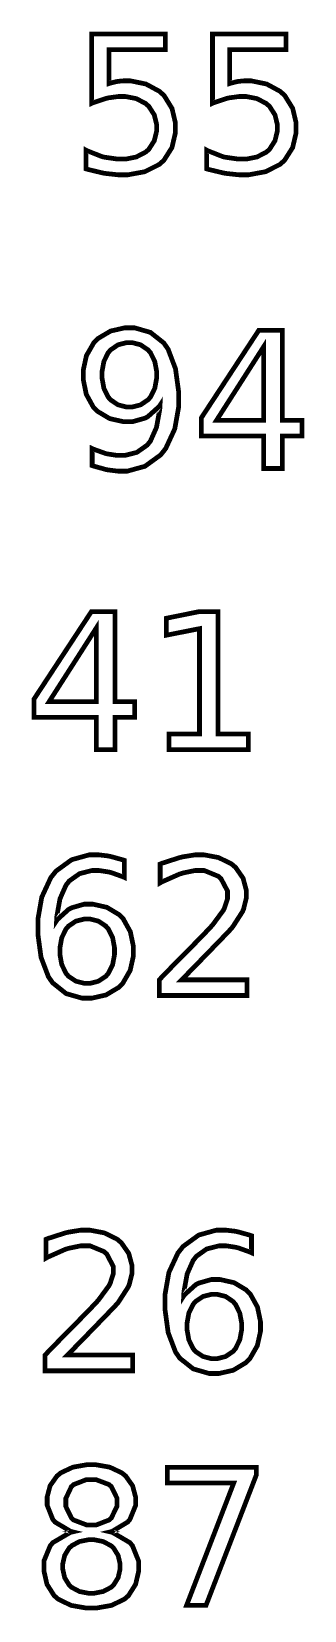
# Model space of a CAD drawing. Extents: x 0.2 to 50.1, y 1.6 to 26.7.
# Drawn here: x 5.49 to 6.09, y 9.288 to 12.759 of the extents above; entities that cross this region are included whole.
import ezdxf

# ---------------------------------------------------------------- set-up
doc = ezdxf.new("R2010")
doc.units = 0
doc.layers.get('0').update_dxf_attribs({"linetype": 'CONTINUOUS'})

msp = doc.modelspace()

# ---------------------------------------------------------------- linework, layer by layer
at = {"color": 1, "const_width": 0.010417}
for points in [[(5.62218, 12.754), (5.78364, 12.754), (5.78364, 12.7193), (5.65994, 12.7193), (5.65994, 12.6449), (5.6614, 12.6454), (5.67622, 12.6492), (5.67774, 12.6494), (5.67919, 12.6497), (5.69157, 12.6509), (5.69575, 12.6509), (5.70708, 12.6509), (5.74121, 12.6439), (5.77126, 12.6276), (5.77626, 12.6229), (5.78119, 12.6183), (5.7985, 12.5902), (5.80599, 12.5583), (5.80599, 12.5476), (5.80599, 12.5368), (5.79833, 12.5041), (5.78049, 12.476), (5.77539, 12.4715), (5.77029, 12.467), (5.73867, 12.4511), (5.70171, 12.4443), (5.68946, 12.4443), (5.67969, 12.4443), (5.65365, 12.4471), (5.65039, 12.4476), (5.64708, 12.4481), (5.6129, 12.4563), (5.60938, 12.4574), (5.60938, 12.4986), (5.61242, 12.497), (5.6441, 12.4845), (5.64735, 12.4836), (5.65061, 12.4829), (5.6791, 12.4788), (5.68858, 12.4788), (5.6964, 12.4788), (5.72, 12.4835), (5.74072, 12.4943), (5.74414, 12.4973), (5.74756, 12.5004), (5.75956, 12.5192), (5.76476, 12.5405), (5.76476, 12.5476), (5.76476, 12.5547), (5.75956, 12.576), (5.74756, 12.5947), (5.74414, 12.5978), (5.74072, 12.6009), (5.72, 12.6118), (5.6964, 12.6164), (5.68858, 12.6164), (5.68033, 12.6164), (5.65831, 12.6134), (5.6556, 12.6127), (5.65289, 12.6121), (5.625, 12.6028), (5.62218, 12.6015), (5.62218, 12.754)], [(5.88747, 12.754), (6.04893, 12.754), (6.04893, 12.7193), (5.92524, 12.7193), (5.92524, 12.6449), (5.92671, 12.6454), (5.94151, 12.6492), (5.94303, 12.6494), (5.9445, 12.6497), (5.95687, 12.6509), (5.96104, 12.6509), (5.97239, 12.6509), (6.00651, 12.6439), (6.03657, 12.6276), (6.04156, 12.6229), (6.0465, 12.6183), (6.06381, 12.5902), (6.07129, 12.5583), (6.07129, 12.5476), (6.07129, 12.5368), (6.06364, 12.5041), (6.04579, 12.476), (6.04069, 12.4715), (6.0356, 12.467), (6.00396, 12.4511), (5.96701, 12.4443), (5.95475, 12.4443), (5.94499, 12.4443), (5.91894, 12.4471), (5.91569, 12.4476), (5.91238, 12.4481), (5.87819, 12.4563), (5.87468, 12.4574), (5.87468, 12.4986), (5.87771, 12.497), (5.9094, 12.4845), (5.91265, 12.4836), (5.9159, 12.4829), (5.94439, 12.4788), (5.95389, 12.4788), (5.96169, 12.4788), (5.98529, 12.4835), (6.00603, 12.4943), (6.00944, 12.4973), (6.01286, 12.5004), (6.02485, 12.5192), (6.03006, 12.5405), (6.03006, 12.5476), (6.03006, 12.5547), (6.02485, 12.576), (6.01286, 12.5947), (6.00944, 12.5978), (6.00603, 12.6009), (5.98529, 12.6118), (5.96169, 12.6164), (5.95389, 12.6164), (5.94564, 12.6164), (5.92361, 12.6134), (5.9209, 12.6127), (5.91818, 12.6121), (5.89031, 12.6028), (5.88747, 12.6015), (5.88747, 12.754)], [(5.62304, 11.8048), (5.62304, 11.8424), (5.6256, 11.8412), (5.65164, 11.8318), (5.65429, 11.8311), (5.6569, 11.8305), (5.67839, 11.8272), (5.68554, 11.8272), (5.69444, 11.8272), (5.72131, 11.834), (5.74403, 11.85), (5.74761, 11.8545), (5.75119, 11.8591), (5.76443, 11.889), (5.7716, 11.9284), (5.77214, 11.9377), (5.77018, 11.9348), (5.74522, 11.9124), (5.74219, 11.9107), (5.73915, 11.9092), (5.71149, 11.9014), (5.70226, 11.9014), (5.692, 11.9014), (5.6614, 11.9083), (5.63444, 11.9244), (5.62999, 11.929), (5.62554, 11.9336), (5.61008, 11.9616), (5.60351, 11.9938), (5.60351, 12.0045), (5.60351, 12.015), (5.61035, 12.0466), (5.62646, 12.0747), (5.63108, 12.0794), (5.63569, 12.0842), (5.66336, 12.1007), (5.69444, 12.1078), (5.70486, 12.1078), (5.71647, 12.1078), (5.75131, 12.0977), (5.78071, 12.0742), (5.78538, 12.0674), (5.78999, 12.0607), (5.80615, 12.0179), (5.81315, 11.967), (5.81315, 11.95), (5.81315, 11.9339), (5.80458, 11.8856), (5.78472, 11.8426), (5.77908, 11.8354), (5.77339, 11.8283), (5.73904, 11.8034), (5.70019, 11.7927), (5.68728, 11.7927), (5.67947, 11.7927), (5.65864, 11.7953), (5.65603, 11.7957), (5.65338, 11.7963), (5.62587, 11.8039), (5.62304, 11.8048)], [(5.98926, 12.1024), (6.0409, 12.1024), (6.0409, 11.9045), (6.08431, 11.9045), (6.08431, 11.8702), (6.0409, 11.8702), (6.0409, 11.7986), (6.00011, 11.7986), (6.00011, 11.8702), (5.86296, 11.8702), (5.86296, 11.9099), (5.98926, 12.1024)], [(6.00011, 12.0666), (5.89638, 11.9045), (6.00011, 11.9045), (6.00011, 12.0666)], [(5.70486, 11.9337), (5.71099, 11.9337), (5.72949, 11.9385), (5.74576, 11.9495), (5.74849, 11.9526), (5.75119, 11.9558), (5.76069, 11.975), (5.76476, 11.9972), (5.76476, 12.0045), (5.76476, 12.0118), (5.76069, 12.0338), (5.75119, 12.053), (5.74849, 12.0562), (5.74576, 12.0593), (5.72949, 12.0705), (5.71099, 12.0753), (5.70486, 12.0753), (5.69862, 12.0753), (5.6799, 12.0705), (5.66351, 12.0593), (5.66081, 12.0562), (5.6581, 12.053), (5.64871, 12.0338), (5.64475, 12.0118), (5.64475, 12.0045), (5.64475, 11.9972), (5.64871, 11.975), (5.6581, 11.9558), (5.66081, 11.9526), (5.66351, 11.9495), (5.6799, 11.9385), (5.69862, 11.9337), (5.70486, 11.9337)], [(5.62136, 11.4839), (5.67301, 11.4839), (5.67301, 11.286), (5.71642, 11.286), (5.71642, 11.2517), (5.67301, 11.2517), (5.67301, 11.1801), (5.63222, 11.1801), (5.63222, 11.2517), (5.49507, 11.2517), (5.49507, 11.2914), (5.62136, 11.4839)], [(5.63222, 11.4481), (5.52849, 11.286), (5.63222, 11.286), (5.63222, 11.4481)], [(5.79161, 11.2146), (5.85889, 11.2146), (5.85889, 11.4464), (5.78575, 11.4319), (5.78575, 11.4692), (5.85846, 11.4839), (5.89947, 11.4839), (5.89947, 11.2146), (5.96653, 11.2146), (5.96653, 11.1801), (5.79161, 11.1801), (5.79161, 11.2146)], [(5.69385, 10.9369), (5.69385, 10.8994), (5.69125, 10.9006), (5.66499, 10.91), (5.66238, 10.9106), (5.65978, 10.9113), (5.63846, 10.9146), (5.63135, 10.9146), (5.62235, 10.9146), (5.59532, 10.9077), (5.57264, 10.8916), (5.56907, 10.887), (5.56549, 10.8824), (5.55231, 10.8526), (5.54525, 10.8134), (5.54476, 10.8041), (5.54671, 10.807), (5.57167, 10.8295), (5.57471, 10.831), (5.57775, 10.8326), (5.60542, 10.8406), (5.61464, 10.8406), (5.62483, 10.8406), (5.65554, 10.8336), (5.68246, 10.8174), (5.6869, 10.8128), (5.69135, 10.8082), (5.70692, 10.78), (5.7136, 10.7479), (5.7136, 10.7372), (5.7136, 10.7267), (5.7066, 10.695), (5.69043, 10.6669), (5.68582, 10.6622), (5.68121, 10.6575), (5.6536, 10.641), (5.62256, 10.634), (5.61225, 10.634), (5.60058, 10.634), (5.56569, 10.644), (5.53618, 10.6676), (5.53153, 10.6743), (5.52686, 10.681), (5.51064, 10.7237), (5.50375, 10.7744), (5.50375, 10.7913), (5.50375, 10.8075), (5.51221, 10.856), (5.53212, 10.899), (5.53782, 10.9061), (5.54351, 10.9133), (5.57785, 10.9383), (5.61664, 10.9491), (5.62961, 10.9491), (5.63743, 10.9491), (5.65826, 10.9466), (5.66086, 10.946), (5.66347, 10.9455), (5.69097, 10.9379), (5.69385, 10.9369)], [(5.81982, 10.6743), (5.96326, 10.6743), (5.96326, 10.6398), (5.77056, 10.6398), (5.77056, 10.6743), (5.77442, 10.6784), (5.79801, 10.7028), (5.82742, 10.7326), (5.83415, 10.7394), (5.84088, 10.7462), (5.86708, 10.7729), (5.88319, 10.79), (5.88493, 10.7919), (5.88818, 10.7956), (5.91118, 10.8269), (5.91249, 10.8295), (5.91379, 10.8321), (5.92051, 10.8528), (5.92051, 10.8597), (5.92051, 10.8695), (5.90619, 10.8967), (5.90338, 10.8991), (5.90056, 10.9018), (5.86947, 10.9146), (5.8591, 10.9146), (5.8489, 10.9146), (5.82189, 10.909), (5.81831, 10.9078), (5.81472, 10.9067), (5.77658, 10.8897), (5.77251, 10.8874), (5.77251, 10.9289), (5.77664, 10.9306), (5.81515, 10.943), (5.81874, 10.9438), (5.82232, 10.9447), (5.84939, 10.9491), (5.85846, 10.9491), (5.86897, 10.9491), (5.90072, 10.9431), (5.92888, 10.9294), (5.93354, 10.9254), (5.93821, 10.9215), (5.95464, 10.8979), (5.96175, 10.8714), (5.96175, 10.8625), (5.96175, 10.8536), (5.95578, 10.8297), (5.95458, 10.8269), (5.9534, 10.8241), (5.93224, 10.7912), (5.92919, 10.7874), (5.92833, 10.7864), (5.91846, 10.7759), (5.90121, 10.758), (5.89665, 10.7533), (5.89208, 10.7486), (5.86382, 10.7195), (5.82807, 10.6828), (5.81982, 10.6743)], [(5.61225, 10.808), (5.60601, 10.808), (5.58729, 10.8033), (5.5709, 10.7923), (5.56819, 10.7891), (5.56549, 10.786), (5.5561, 10.7667), (5.55214, 10.7446), (5.55214, 10.7372), (5.55214, 10.7299), (5.5561, 10.7079), (5.56549, 10.6886), (5.56819, 10.6854), (5.5709, 10.6822), (5.58729, 10.6712), (5.60601, 10.6665), (5.61225, 10.6665), (5.61838, 10.6665), (5.63688, 10.6712), (5.65315, 10.6822), (5.65587, 10.6854), (5.65858, 10.6886), (5.66808, 10.7079), (5.67215, 10.7299), (5.67215, 10.7372), (5.67215, 10.7446), (5.66808, 10.7667), (5.65858, 10.786), (5.65587, 10.7891), (5.65315, 10.7923), (5.63688, 10.8033), (5.61838, 10.808), (5.61225, 10.808)], [(5.56863, 9.84913), (5.71208, 9.84913), (5.71208, 9.81461), (5.51937, 9.81461), (5.51937, 9.84913), (5.52322, 9.85319), (5.54682, 9.87756), (5.57622, 9.90744), (5.58296, 9.91422), (5.58968, 9.92106), (5.61589, 9.94775), (5.632, 9.96479), (5.63374, 9.96674), (5.63699, 9.97043), (5.66, 10.0017), (5.66129, 10.0043), (5.6626, 10.0069), (5.66932, 10.0276), (5.66932, 10.0344), (5.66932, 10.0443), (5.655, 10.0715), (5.65218, 10.0739), (5.64936, 10.0766), (5.61828, 10.0894), (5.60792, 10.0894), (5.59771, 10.0894), (5.57069, 10.0838), (5.56711, 10.0826), (5.56353, 10.0815), (5.52539, 10.0645), (5.52132, 10.0622), (5.52132, 10.1037), (5.52544, 10.1054), (5.56396, 10.1178), (5.56754, 10.1187), (5.57113, 10.1195), (5.59819, 10.1239), (5.60726, 10.1239), (5.61778, 10.1239), (5.64953, 10.1179), (5.67768, 10.1042), (5.68235, 10.1002), (5.68701, 10.0963), (5.70344, 10.0727), (5.71056, 10.0462), (5.71056, 10.0373), (5.71056, 10.0284), (5.70458, 10.0045), (5.7034, 10.0017), (5.70221, 9.99892), (5.68104, 9.96599), (5.678, 9.96218), (5.67714, 9.96121), (5.66726, 9.95074), (5.65001, 9.93283), (5.64546, 9.92811), (5.6409, 9.92344), (5.61263, 9.89426), (5.57688, 9.85758), (5.56863, 9.84913)], [(5.97325, 10.1117), (5.97325, 10.0742), (5.97065, 10.0754), (5.94439, 10.0848), (5.94179, 10.0854), (5.93918, 10.0861), (5.91786, 10.0894), (5.91075, 10.0894), (5.90175, 10.0894), (5.87472, 10.0825), (5.85206, 10.0664), (5.84847, 10.0618), (5.84489, 10.0572), (5.83171, 10.0274), (5.82465, 9.98817), (5.82417, 9.97889), (5.82611, 9.98182), (5.85107, 10.0043), (5.85411, 10.0058), (5.85715, 10.0074), (5.88482, 10.0153), (5.89404, 10.0153), (5.90424, 10.0153), (5.93494, 10.0084), (5.96186, 9.99224), (5.96631, 9.98757), (5.97076, 9.98296), (5.98633, 9.95481), (5.993, 9.92275), (5.993, 9.91206), (5.993, 9.90153), (5.986, 9.86985), (5.96983, 9.84169), (5.96522, 9.83697), (5.96061, 9.83231), (5.933, 9.81581), (5.90196, 9.80875), (5.89165, 9.80875), (5.87999, 9.80875), (5.84511, 9.81885), (5.8156, 9.84239), (5.81093, 9.84913), (5.80626, 9.85585), (5.79004, 9.89854), (5.78315, 9.94922), (5.78315, 9.9661), (5.78315, 9.98232), (5.79161, 10.0308), (5.81153, 10.0738), (5.81722, 10.0809), (5.82292, 10.0881), (5.85726, 10.1131), (5.89606, 10.1239), (5.90901, 10.1239), (5.91683, 10.1239), (5.93767, 10.1214), (5.94026, 10.1208), (5.94287, 10.1203), (5.97038, 10.1127), (5.97325, 10.1117)], [(5.89165, 9.98281), (5.88542, 9.98281), (5.86669, 9.97808), (5.85032, 9.96707), (5.8476, 9.96392), (5.84489, 9.96078), (5.8355, 9.94151), (5.83154, 9.91943), (5.83154, 9.91206), (5.83154, 9.90474), (5.8355, 9.88271), (5.84489, 9.86339), (5.8476, 9.86019), (5.85032, 9.85704), (5.86669, 9.84603), (5.88542, 9.84131), (5.89165, 9.84131), (5.89779, 9.84131), (5.91629, 9.84603), (5.93257, 9.85704), (5.93528, 9.86019), (5.93799, 9.86339), (5.94749, 9.88271), (5.95156, 9.90474), (5.95156, 9.91206), (5.95156, 9.91943), (5.94749, 9.94151), (5.93799, 9.96078), (5.93528, 9.96392), (5.93257, 9.96707), (5.91629, 9.97808), (5.89779, 9.98281), (5.89165, 9.98281)], [(5.58014, 9.4605), (5.57568, 9.46158), (5.54135, 9.48204), (5.5389, 9.48503), (5.5364, 9.48807), (5.52414, 9.51899), (5.52414, 9.52929), (5.52414, 9.53749), (5.53054, 9.5619), (5.54563, 9.58333), (5.54997, 9.58681), (5.55431, 9.59039), (5.58074, 9.60275), (5.611, 9.60807), (5.62115, 9.60807), (5.63124, 9.60807), (5.66157, 9.60275), (5.68799, 9.59039), (5.69233, 9.58681), (5.69667, 9.58333), (5.71186, 9.5619), (5.71837, 9.53749), (5.71837, 9.52929), (5.71837, 9.51824), (5.70606, 9.48807), (5.70361, 9.48503), (5.70111, 9.48204), (5.66694, 9.46158), (5.6626, 9.4605), (5.66754, 9.45936), (5.70606, 9.43674), (5.70882, 9.43338), (5.71153, 9.43007), (5.72532, 9.39578), (5.72532, 9.38433), (5.72532, 9.37457), (5.71853, 9.34521), (5.70285, 9.32036), (5.6984, 9.3164), (5.6939, 9.3125), (5.66558, 9.29883), (5.63222, 9.29297), (5.62115, 9.29297), (5.61003, 9.29297), (5.57671, 9.29883), (5.54839, 9.3125), (5.54389, 9.3164), (5.53939, 9.32036), (5.52365, 9.34521), (5.51699, 9.37457), (5.51699, 9.38433), (5.51699, 9.3966), (5.53087, 9.43007), (5.53369, 9.43338), (5.53646, 9.43674), (5.57514, 9.45936), (5.58014, 9.4605)], [(5.78836, 9.60265), (5.98367, 9.60265), (5.98367, 9.58507), (5.87321, 9.29883), (5.83046, 9.29883), (5.93419, 9.56793), (5.78836, 9.56793), (5.78836, 9.60265)], [(5.56515, 9.52539), (5.56515, 9.51622), (5.57742, 9.49094), (5.57992, 9.48872), (5.58236, 9.48654), (5.61143, 9.47547), (5.62115, 9.47547), (5.63151, 9.47547), (5.6601, 9.48654), (5.6626, 9.48872), (5.6651, 9.49094), (5.67757, 9.51682), (5.67757, 9.52539), (5.67757, 9.53461), (5.6651, 9.56011), (5.6626, 9.56228), (5.6601, 9.56451), (5.63086, 9.57553), (5.62115, 9.57553), (5.61083, 9.57553), (5.58236, 9.56451), (5.57992, 9.56228), (5.57742, 9.56011), (5.56515, 9.53407), (5.56515, 9.52539)], [(5.62115, 9.44314), (5.61458, 9.44314), (5.59494, 9.43918), (5.5779, 9.42996), (5.57514, 9.42731), (5.57232, 9.42469), (5.56256, 9.40875), (5.55843, 9.39046), (5.55843, 9.38433), (5.55843, 9.37819), (5.56256, 9.35975), (5.57232, 9.34375), (5.57514, 9.34115), (5.5779, 9.33854), (5.59494, 9.32943), (5.61458, 9.32553), (5.62115, 9.32553), (5.62765, 9.32553), (5.64735, 9.32943), (5.66456, 9.33854), (5.66737, 9.34115), (5.67019, 9.34381), (5.68007, 9.35986), (5.68431, 9.37825), (5.68431, 9.38433), (5.68431, 9.39046), (5.68007, 9.40875), (5.67019, 9.42469), (5.66737, 9.42731), (5.66456, 9.42996), (5.6474, 9.43918), (5.62771, 9.44314), (5.62115, 9.44314)]]:
    msp.add_lwpolyline(points, close=True, dxfattribs=at)

doc.saveas('drawing.dxf')
